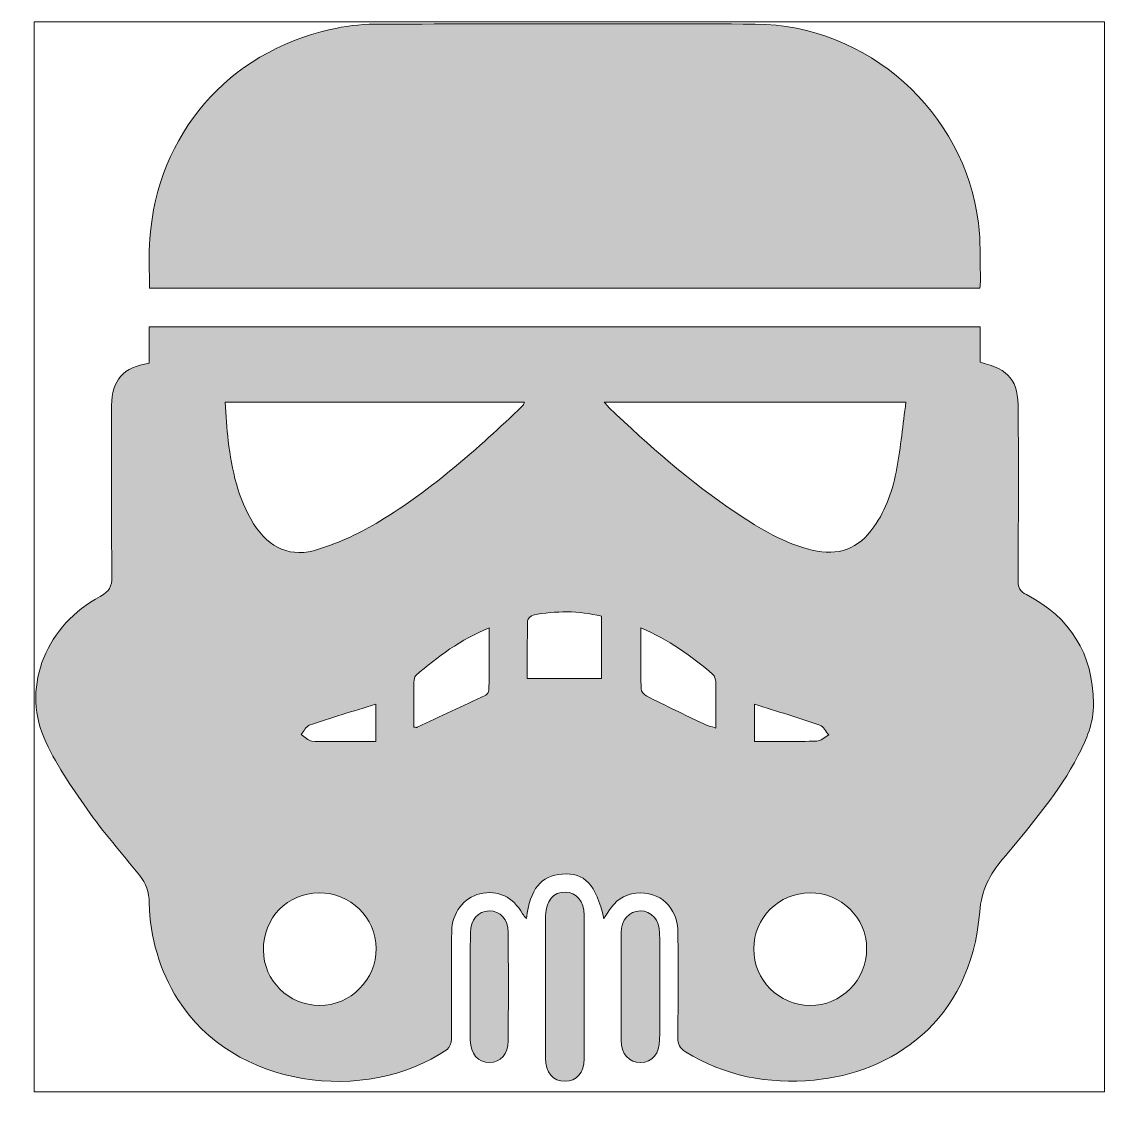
# Model space of a CAD drawing. Header units: inches. Extents: x 51 to 234, y -194 to -11.
import ezdxf

# ---------------------------------------------------------------- set-up
doc = ezdxf.new("R2010")
doc.units = ezdxf.units.IN
doc.header["$MEASUREMENT"] = 0
doc.layers.add('Layer 1', color=7, linetype='Continuous')

# ---------------------------------------------------------------- blocks, each defined once
blk = doc.blocks.new('block 2')
at = {"layer": 'Layer 1', "true_color": 0xffffff}
h = blk.add_hatch(color=7, dxfattribs=at)
edge = h.paths.add_edge_path()
edge.add_spline(control_points=[(212.57, -55.8), (165.71, -55.8), (119.05, -55.8), (72.16, -55.8), (72.16, -52.97), (71.97, -50.16), (72.19, -47.38), (73.54, -29.7), (85.39, -15.99), (102.72, -12.05), (105.17, -11.49), (107.72, -11.15), (110.22, -11.14), (131.67, -11.07), (153.13, -11.02), (174.58, -11.13), (193.54, -11.22), (210.04, -25.97), (212.34, -44.77), (212.73, -47.96), (212.59, -51.22), (212.68, -54.45), (212.69, -54.85), (212.62, -55.25), (212.57, -55.8)], knot_values=[0, 0, 0, 0, 1, 1, 1, 2, 2, 2, 3, 3, 3, 4, 4, 4, 5, 5, 5, 6, 6, 6, 7, 7, 7, 8, 8, 8, 8], degree=3, periodic=1)
h = blk.add_hatch(color=7, dxfattribs=at)
edge = h.paths.add_edge_path()
edge.add_spline(control_points=[(149, -162.45), (147.58, -156.52), (145.77, -154.6), (141.94, -154.86), (138.36, -155.11), (136.5, -157.36), (135.88, -162.39), (135.61, -162.06), (135.39, -161.85), (135.25, -161.6), (133.61, -158.71), (131.04, -157.49), (128.03, -158.2), (125.26, -158.85), (123.27, -161.44), (123.25, -164.62), (123.21, -170.67), (123.26, -176.73), (123.2, -182.78), (123.2, -183.38), (122.91, -184.21), (122.46, -184.52), (108.77, -193.97), (86.21, -190.94), (76.96, -176.09), (73.84, -171.08), (72.23, -165.62), (72.11, -159.76), (72.07, -157.94), (71.57, -156.44), (70.47, -155.07), (67.49, -151.36), (64.31, -147.79), (61.59, -143.9), (58.88, -140.02), (56.12, -136.04), (54.27, -131.72), (50.52, -122.93), (54.8, -112.67), (63.82, -107.9), (65.37, -107.08), (65.79, -106.22), (65.77, -104.55), (65.69, -94.91), (65.73, -85.27), (65.74, -75.63), (65.74, -71.36), (67.71, -69.11), (72.09, -68.47), (72.09, -66.47), (72.09, -64.44), (72.09, -62.32), (118.99, -62.32), (165.7, -62.32), (212.62, -62.32), (212.62, -64.33), (212.62, -66.35), (212.62, -68.32), (217.6, -69.51), (219.08, -71.41), (219.08, -76.4), (219.08, -86.04), (219.1, -95.69), (219.05, -105.33), (219.05, -106.48), (219.4, -107.06), (220.44, -107.6), (227.9, -111.46), (231.72, -117.63), (231.8, -126.04), (231.83, -129.22), (230.62, -132.11), (229.17, -134.89), (225.99, -140.98), (221.53, -146.15), (217.22, -151.42), (216.95, -151.74), (216.69, -152.06), (216.42, -152.37), (214.2, -154.93), (212.84, -157.61), (212.55, -161.26), (211.02, -180.04), (197.43, -188.49), (184.54, -189.7), (176.72, -190.43), (169.49, -189.03), (162.78, -184.91), (161.82, -184.31), (161.48, -183.66), (161.49, -182.51), (161.56, -176.63), (161.56, -170.75), (161.51, -164.88), (161.47, -160.44), (158.51, -157.67), (154.37, -158.1), (152.35, -158.31), (150.9, -159.4), (149.83, -161.07), (149.56, -161.48), (149.32, -161.91), (149, -162.45)], knot_values=[0, 0, 0, 0, 1, 1, 1, 2, 2, 2, 3, 3, 3, 4, 4, 4, 5, 5, 5, 6, 6, 6, 7, 7, 7, 8, 8, 8, 9, 9, 9, 10, 10, 10, 11, 11, 11, 12, 12, 12, 13, 13, 13, 14, 14, 14, 15, 15, 15, 16, 16, 16, 17, 17, 17, 18, 18, 18, 19, 19, 19, 20, 20, 20, 21, 21, 21, 22, 22, 22, 23, 23, 23, 24, 24, 24, 25, 25, 25, 26, 26, 26, 27, 27, 27, 28, 28, 28, 29, 29, 29, 30, 30, 30, 31, 31, 31, 32, 32, 32, 33, 33, 33, 34, 34, 34, 34], degree=3, periodic=1)
edge = h.paths.add_edge_path()
edge.add_spline(control_points=[(84.94, -75.07), (85.11, -77.33), (85.19, -79.49), (85.46, -81.62), (86.08, -86.53), (87.06, -91.36), (89.75, -95.62), (92.4, -99.81), (96.06, -101.46), (100.75, -99.94), (104.34, -98.78), (107.86, -97.16), (111.08, -95.2), (119.96, -89.81), (127.67, -82.9), (135.17, -75.76), (135.34, -75.6), (135.41, -75.33), (135.54, -75.07), (118.68, -75.07), (101.95, -75.07), (84.94, -75.07)], knot_values=[0, 0, 0, 0, 1, 1, 1, 2, 2, 2, 3, 3, 3, 4, 4, 4, 5, 5, 5, 6, 6, 6, 7, 7, 7, 7], degree=3, periodic=1)
edge = h.paths.add_edge_path()
edge.add_spline(control_points=[(149.06, -75.05), (149.42, -75.49), (149.58, -75.73), (149.78, -75.92), (156.58, -82.42), (163.65, -88.61), (171.49, -93.85), (175.45, -96.49), (179.51, -98.95), (184.22, -100.08), (188.64, -101.15), (192.05, -99.88), (194.66, -96.16), (196.76, -93.18), (197.9, -89.78), (198.54, -86.25), (199.19, -82.59), (199.56, -78.88), (200.07, -75.05), (182.84, -75.05), (166.11, -75.05), (149.06, -75.05)], knot_values=[0, 0, 0, 0, 1, 1, 1, 2, 2, 2, 3, 3, 3, 4, 4, 4, 5, 5, 5, 6, 6, 6, 7, 7, 7, 7], degree=3, periodic=1)
edge = h.paths.add_edge_path()
edge.add_spline(control_points=[(183.86, -158.04), (178.56, -158.06), (174.35, -162.27), (174.34, -167.53), (174.34, -172.77), (178.58, -177.04), (183.83, -177.09), (189.12, -177.14), (193.45, -172.79), (193.43, -167.47), (193.4, -162.22), (189.14, -158.02), (183.86, -158.04)], knot_values=[0, 0, 0, 0, 1, 1, 1, 2, 2, 2, 3, 3, 3, 4, 4, 4, 4], degree=3, periodic=1)
edge = h.paths.add_edge_path()
edge.add_spline(control_points=[(100.84, -158.04), (95.45, -158.08), (91.35, -162.29), (91.4, -167.74), (91.45, -172.9), (95.67, -177.06), (100.87, -177.09), (106.14, -177.12), (110.56, -172.68), (110.47, -167.44), (110.39, -162.18), (106.12, -158.01), (100.84, -158.04)], knot_values=[0, 0, 0, 0, 1, 1, 1, 2, 2, 2, 3, 3, 3, 4, 4, 4, 4], degree=3, periodic=1)
edge = h.paths.add_edge_path()
edge.add_spline(control_points=[(148.6, -121.78), (148.6, -118.43), (148.6, -114.87), (148.6, -111.27), (144.7, -110.3), (140.86, -110.32), (137.02, -111.07), (136.65, -111.15), (136.09, -111.7), (136.08, -112.04), (136.01, -115.36), (136.04, -118.69), (136.04, -121.78), (140.28, -121.78), (144.35, -121.78), (148.6, -121.78)], knot_values=[0, 0, 0, 0, 1, 1, 1, 2, 2, 2, 3, 3, 3, 4, 4, 4, 5, 5, 5, 5], degree=3, periodic=1)
edge = h.paths.add_edge_path()
edge.add_spline(control_points=[(116.85, -130.04), (117.18, -130.04), (117.32, -130.08), (117.41, -130.04), (121.28, -128.23), (125.16, -126.43), (129.02, -124.59), (129.27, -124.47), (129.55, -124.06), (129.55, -123.79), (129.58, -120.35), (129.57, -116.91), (129.57, -113.22), (124.78, -115.24), (120.85, -118.06), (117.2, -121.28), (116.95, -121.5), (116.87, -122.01), (116.86, -122.39), (116.84, -124.91), (116.85, -127.44), (116.85, -130.04)], knot_values=[0, 0, 0, 0, 1, 1, 1, 2, 2, 2, 3, 3, 3, 4, 4, 4, 5, 5, 5, 6, 6, 6, 7, 7, 7, 7], degree=3, periodic=1)
edge = h.paths.add_edge_path()
edge.add_spline(control_points=[(155.24, -113.24), (155.24, -116.87), (155.2, -120.22), (155.28, -123.56), (155.29, -123.98), (155.81, -124.55), (156.24, -124.77), (159.43, -126.38), (162.65, -127.93), (165.87, -129.47), (166.47, -129.76), (167.12, -129.9), (167.93, -130.17), (167.93, -127.37), (167.95, -124.85), (167.91, -122.33), (167.9, -121.91), (167.71, -121.36), (167.41, -121.1), (163.8, -118), (159.98, -115.23), (155.24, -113.24)], knot_values=[0, 0, 0, 0, 1, 1, 1, 2, 2, 2, 3, 3, 3, 4, 4, 4, 5, 5, 5, 6, 6, 6, 7, 7, 7, 7], degree=3, periodic=1)
edge = h.paths.add_edge_path()
edge.add_spline(control_points=[(110.43, -126.12), (106.53, -127.33), (102.82, -128.44), (99.17, -129.69), (98.6, -129.88), (98.25, -130.73), (97.8, -131.28), (98.39, -131.66), (98.95, -132.31), (99.58, -132.38), (101.15, -132.54), (102.75, -132.43), (104.33, -132.43), (106.36, -132.43), (108.39, -132.43), (110.43, -132.43), (110.43, -130.2), (110.43, -128.27), (110.43, -126.12)], knot_values=[0, 0, 0, 0, 1, 1, 1, 2, 2, 2, 3, 3, 3, 4, 4, 4, 5, 5, 5, 6, 6, 6, 6], degree=3, periodic=1)
edge = h.paths.add_edge_path()
edge.add_spline(control_points=[(174.48, -126.15), (174.48, -128.33), (174.48, -130.35), (174.48, -132.43), (178.08, -132.43), (181.54, -132.49), (185, -132.38), (185.68, -132.36), (186.34, -131.7), (187.01, -131.33), (186.52, -130.76), (186.13, -129.88), (185.51, -129.67), (181.92, -128.42), (178.28, -127.34), (174.48, -126.15)], knot_values=[0, 0, 0, 0, 1, 1, 1, 2, 2, 2, 3, 3, 3, 4, 4, 4, 5, 5, 5, 5], degree=3, periodic=1)
h = blk.add_hatch(color=7, dxfattribs=at)
edge = h.paths.add_edge_path()
edge.add_spline(control_points=[(139.13, -174), (139.13, -169.95), (139.12, -165.9), (139.14, -161.85), (139.15, -159.45), (140.49, -157.87), (142.45, -157.91), (144.33, -157.95), (145.64, -159.47), (145.64, -161.8), (145.67, -169.89), (145.67, -177.99), (145.64, -186.09), (145.63, -188.47), (144.38, -189.89), (142.42, -189.91), (140.39, -189.92), (139.14, -188.45), (139.14, -185.97), (139.12, -181.98), (139.13, -177.99), (139.13, -174)], knot_values=[0, 0, 0, 0, 1, 1, 1, 2, 2, 2, 3, 3, 3, 4, 4, 4, 5, 5, 5, 6, 6, 6, 7, 7, 7, 7], degree=3, periodic=1)
h = blk.add_hatch(color=7, dxfattribs=at)
edge = h.paths.add_edge_path()
edge.add_spline(control_points=[(126.4, -173.95), (126.4, -170.89), (126.39, -167.84), (126.41, -164.78), (126.42, -162.6), (127.72, -161.12), (129.6, -161.1), (131.46, -161.08), (132.8, -162.54), (132.81, -164.74), (132.84, -170.85), (132.84, -176.96), (132.81, -183.07), (132.8, -185.32), (131.53, -186.72), (129.64, -186.73), (127.68, -186.74), (126.42, -185.27), (126.4, -182.94), (126.39, -179.94), (126.4, -176.94), (126.4, -173.95)], knot_values=[0, 0, 0, 0, 1, 1, 1, 2, 2, 2, 3, 3, 3, 4, 4, 4, 5, 5, 5, 6, 6, 6, 7, 7, 7, 7], degree=3, periodic=1)
h = blk.add_hatch(color=7, dxfattribs=at)
edge = h.paths.add_edge_path()
edge.add_spline(control_points=[(158.43, -173.88), (158.43, -176.88), (158.44, -179.87), (158.42, -182.87), (158.41, -185.23), (157.17, -186.69), (155.21, -186.73), (153.26, -186.76), (151.92, -185.31), (151.91, -182.97), (151.88, -176.92), (151.87, -170.87), (151.91, -164.81), (151.92, -162.63), (153.28, -161.13), (155.11, -161.1), (157.01, -161.07), (158.4, -162.62), (158.42, -164.88), (158.45, -167.88), (158.43, -170.88), (158.43, -173.88)], knot_values=[0, 0, 0, 0, 1, 1, 1, 2, 2, 2, 3, 3, 3, 4, 4, 4, 5, 5, 5, 6, 6, 6, 7, 7, 7, 7], degree=3, periodic=1)
at = {"layer": 'Layer 1', "lineweight": 0}
for points, knots in [([(52.65, -10.72), (112.98, -10.72), (173.3, -10.72), (233.63, -10.72), (233.63, -71.04), (233.63, -131.37), (233.63, -191.69), (173.3, -191.69), (112.98, -191.69), (52.65, -191.69), (52.65, -131.37), (52.65, -71.04), (52.65, -10.72)], [0, 0, 0, 0, 1, 1, 1, 2, 2, 2, 3, 3, 3, 4, 4, 4, 4]), ([(212.57, -55.8), (212.62, -55.25), (212.69, -54.85), (212.68, -54.45), (212.59, -51.22), (212.73, -47.96), (212.34, -44.77), (210.04, -25.97), (193.54, -11.22), (174.58, -11.13), (153.13, -11.02), (131.67, -11.07), (110.22, -11.14), (107.72, -11.15), (105.17, -11.49), (102.72, -12.05), (85.39, -15.99), (73.54, -29.7), (72.19, -47.38), (71.97, -50.16), (72.16, -52.97), (72.16, -55.8), (119.05, -55.8), (165.71, -55.8), (212.57, -55.8)], [0, 0, 0, 0, 1, 1, 1, 2, 2, 2, 3, 3, 3, 4, 4, 4, 5, 5, 5, 6, 6, 6, 7, 7, 7, 8, 8, 8, 8]), ([(212.57, -55.8), (165.71, -55.8), (119.05, -55.8), (72.16, -55.8), (72.16, -52.97), (71.97, -50.16), (72.19, -47.38), (73.54, -29.7), (85.39, -15.99), (102.72, -12.05), (105.17, -11.49), (107.72, -11.15), (110.22, -11.14), (131.67, -11.07), (153.13, -11.02), (174.58, -11.13), (193.54, -11.22), (210.04, -25.97), (212.34, -44.77), (212.73, -47.96), (212.59, -51.22), (212.68, -54.45), (212.69, -54.85), (212.62, -55.25), (212.57, -55.8)], [0, 0, 0, 0, 1, 1, 1, 2, 2, 2, 3, 3, 3, 4, 4, 4, 5, 5, 5, 6, 6, 6, 7, 7, 7, 8, 8, 8, 8]), ([(149, -162.45), (149.32, -161.91), (149.56, -161.48), (149.83, -161.07), (150.9, -159.4), (152.35, -158.31), (154.37, -158.1), (158.51, -157.67), (161.47, -160.44), (161.51, -164.88), (161.56, -170.75), (161.56, -176.63), (161.49, -182.51), (161.48, -183.66), (161.82, -184.31), (162.78, -184.91), (169.49, -189.03), (176.72, -190.43), (184.54, -189.7), (197.43, -188.49), (211.02, -180.04), (212.55, -161.26), (212.84, -157.61), (214.2, -154.93), (216.42, -152.37), (216.69, -152.06), (216.95, -151.74), (217.22, -151.42), (221.53, -146.15), (225.99, -140.98), (229.17, -134.89), (230.62, -132.11), (231.83, -129.22), (231.8, -126.04), (231.72, -117.63), (227.9, -111.46), (220.44, -107.6), (219.4, -107.06), (219.05, -106.48), (219.05, -105.33), (219.1, -95.69), (219.08, -86.04), (219.08, -76.4), (219.08, -71.41), (217.6, -69.51), (212.62, -68.32), (212.62, -66.35), (212.62, -64.33), (212.62, -62.32), (165.7, -62.32), (118.99, -62.32), (72.09, -62.32), (72.09, -64.44), (72.09, -66.47), (72.09, -68.47), (67.71, -69.11), (65.74, -71.36), (65.74, -75.63), (65.73, -85.27), (65.69, -94.91), (65.77, -104.55), (65.79, -106.22), (65.37, -107.08), (63.82, -107.9), (54.8, -112.67), (50.52, -122.93), (54.27, -131.72), (56.12, -136.04), (58.88, -140.02), (61.59, -143.9), (64.31, -147.79), (67.49, -151.36), (70.47, -155.07), (71.57, -156.44), (72.07, -157.94), (72.11, -159.76), (72.23, -165.62), (73.84, -171.08), (76.96, -176.09), (86.21, -190.94), (108.77, -193.97), (122.46, -184.52), (122.91, -184.21), (123.2, -183.38), (123.2, -182.78), (123.26, -176.73), (123.21, -170.67), (123.25, -164.62), (123.27, -161.44), (125.26, -158.85), (128.03, -158.2), (131.04, -157.49), (133.61, -158.71), (135.25, -161.6), (135.39, -161.85), (135.61, -162.06), (135.88, -162.39), (136.5, -157.36), (138.36, -155.11), (141.94, -154.86), (145.77, -154.6), (147.58, -156.52), (149, -162.45)], [0, 0, 0, 0, 1, 1, 1, 2, 2, 2, 3, 3, 3, 4, 4, 4, 5, 5, 5, 6, 6, 6, 7, 7, 7, 8, 8, 8, 9, 9, 9, 10, 10, 10, 11, 11, 11, 12, 12, 12, 13, 13, 13, 14, 14, 14, 15, 15, 15, 16, 16, 16, 17, 17, 17, 18, 18, 18, 19, 19, 19, 20, 20, 20, 21, 21, 21, 22, 22, 22, 23, 23, 23, 24, 24, 24, 25, 25, 25, 26, 26, 26, 27, 27, 27, 28, 28, 28, 29, 29, 29, 30, 30, 30, 31, 31, 31, 32, 32, 32, 33, 33, 33, 34, 34, 34, 34]), ([(149, -162.45), (147.58, -156.52), (145.77, -154.6), (141.94, -154.86), (138.36, -155.11), (136.5, -157.36), (135.88, -162.39), (135.61, -162.06), (135.39, -161.85), (135.25, -161.6), (133.61, -158.71), (131.04, -157.49), (128.03, -158.2), (125.26, -158.85), (123.27, -161.44), (123.25, -164.62), (123.21, -170.67), (123.26, -176.73), (123.2, -182.78), (123.2, -183.38), (122.91, -184.21), (122.46, -184.52), (108.77, -193.97), (86.21, -190.94), (76.96, -176.09), (73.84, -171.08), (72.23, -165.62), (72.11, -159.76), (72.07, -157.94), (71.57, -156.44), (70.47, -155.07), (67.49, -151.36), (64.31, -147.79), (61.59, -143.9), (58.88, -140.02), (56.12, -136.04), (54.27, -131.72), (50.52, -122.93), (54.8, -112.67), (63.82, -107.9), (65.37, -107.08), (65.79, -106.22), (65.77, -104.55), (65.69, -94.91), (65.73, -85.27), (65.74, -75.63), (65.74, -71.36), (67.71, -69.11), (72.09, -68.47), (72.09, -66.47), (72.09, -64.44), (72.09, -62.32), (118.99, -62.32), (165.7, -62.32), (212.62, -62.32), (212.62, -64.33), (212.62, -66.35), (212.62, -68.32), (217.6, -69.51), (219.08, -71.41), (219.08, -76.4), (219.08, -86.04), (219.1, -95.69), (219.05, -105.33), (219.05, -106.48), (219.4, -107.06), (220.44, -107.6), (227.9, -111.46), (231.72, -117.63), (231.8, -126.04), (231.83, -129.22), (230.62, -132.11), (229.17, -134.89), (225.99, -140.98), (221.53, -146.15), (217.22, -151.42), (216.95, -151.74), (216.69, -152.06), (216.42, -152.37), (214.2, -154.93), (212.84, -157.61), (212.55, -161.26), (211.02, -180.04), (197.43, -188.49), (184.54, -189.7), (176.72, -190.43), (169.49, -189.03), (162.78, -184.91), (161.82, -184.31), (161.48, -183.66), (161.49, -182.51), (161.56, -176.63), (161.56, -170.75), (161.51, -164.88), (161.47, -160.44), (158.51, -157.67), (154.37, -158.1), (152.35, -158.31), (150.9, -159.4), (149.83, -161.07), (149.56, -161.48), (149.32, -161.91), (149, -162.45)], [0, 0, 0, 0, 1, 1, 1, 2, 2, 2, 3, 3, 3, 4, 4, 4, 5, 5, 5, 6, 6, 6, 7, 7, 7, 8, 8, 8, 9, 9, 9, 10, 10, 10, 11, 11, 11, 12, 12, 12, 13, 13, 13, 14, 14, 14, 15, 15, 15, 16, 16, 16, 17, 17, 17, 18, 18, 18, 19, 19, 19, 20, 20, 20, 21, 21, 21, 22, 22, 22, 23, 23, 23, 24, 24, 24, 25, 25, 25, 26, 26, 26, 27, 27, 27, 28, 28, 28, 29, 29, 29, 30, 30, 30, 31, 31, 31, 32, 32, 32, 33, 33, 33, 34, 34, 34, 34]), ([(84.94, -75.07), (85.11, -77.33), (85.19, -79.49), (85.46, -81.62), (86.08, -86.53), (87.06, -91.36), (89.75, -95.62), (92.4, -99.81), (96.06, -101.46), (100.75, -99.94), (104.34, -98.78), (107.86, -97.16), (111.08, -95.2), (119.96, -89.81), (127.67, -82.9), (135.17, -75.76), (135.34, -75.6), (135.41, -75.33), (135.54, -75.07), (118.68, -75.07), (101.95, -75.07), (84.94, -75.07)], [0, 0, 0, 0, 1, 1, 1, 2, 2, 2, 3, 3, 3, 4, 4, 4, 5, 5, 5, 6, 6, 6, 7, 7, 7, 7]), ([(84.94, -75.07), (101.95, -75.07), (118.68, -75.07), (135.54, -75.07), (135.41, -75.33), (135.34, -75.6), (135.17, -75.76), (127.67, -82.9), (119.96, -89.81), (111.08, -95.2), (107.86, -97.16), (104.34, -98.78), (100.75, -99.94), (96.06, -101.46), (92.4, -99.81), (89.75, -95.62), (87.06, -91.36), (86.08, -86.53), (85.46, -81.62), (85.19, -79.49), (85.11, -77.33), (84.94, -75.07)], [0, 0, 0, 0, 1, 1, 1, 2, 2, 2, 3, 3, 3, 4, 4, 4, 5, 5, 5, 6, 6, 6, 7, 7, 7, 7]), ([(149.06, -75.05), (149.42, -75.49), (149.58, -75.73), (149.78, -75.92), (156.58, -82.42), (163.65, -88.61), (171.49, -93.85), (175.45, -96.49), (179.51, -98.95), (184.22, -100.08), (188.64, -101.15), (192.05, -99.88), (194.66, -96.16), (196.76, -93.18), (197.9, -89.78), (198.54, -86.25), (199.19, -82.59), (199.56, -78.88), (200.07, -75.05), (182.84, -75.05), (166.11, -75.05), (149.06, -75.05)], [0, 0, 0, 0, 1, 1, 1, 2, 2, 2, 3, 3, 3, 4, 4, 4, 5, 5, 5, 6, 6, 6, 7, 7, 7, 7]), ([(149.06, -75.05), (166.11, -75.05), (182.84, -75.05), (200.07, -75.05), (199.56, -78.88), (199.19, -82.59), (198.54, -86.25), (197.9, -89.78), (196.76, -93.18), (194.66, -96.16), (192.05, -99.88), (188.64, -101.15), (184.22, -100.08), (179.51, -98.95), (175.45, -96.49), (171.49, -93.85), (163.65, -88.61), (156.58, -82.42), (149.78, -75.92), (149.58, -75.73), (149.42, -75.49), (149.06, -75.05)], [0, 0, 0, 0, 1, 1, 1, 2, 2, 2, 3, 3, 3, 4, 4, 4, 5, 5, 5, 6, 6, 6, 7, 7, 7, 7]), ([(148.6, -121.78), (148.6, -118.43), (148.6, -114.87), (148.6, -111.27), (144.7, -110.3), (140.86, -110.32), (137.02, -111.07), (136.65, -111.15), (136.09, -111.7), (136.08, -112.04), (136.01, -115.36), (136.04, -118.69), (136.04, -121.78), (140.28, -121.78), (144.35, -121.78), (148.6, -121.78)], [0, 0, 0, 0, 1, 1, 1, 2, 2, 2, 3, 3, 3, 4, 4, 4, 5, 5, 5, 5]), ([(148.6, -121.78), (144.35, -121.78), (140.28, -121.78), (136.04, -121.78), (136.04, -118.69), (136.01, -115.36), (136.08, -112.04), (136.09, -111.7), (136.65, -111.15), (137.02, -111.07), (140.86, -110.32), (144.7, -110.3), (148.6, -111.27), (148.6, -114.87), (148.6, -118.43), (148.6, -121.78)], [0, 0, 0, 0, 1, 1, 1, 2, 2, 2, 3, 3, 3, 4, 4, 4, 5, 5, 5, 5]), ([(116.85, -130.04), (117.18, -130.04), (117.32, -130.08), (117.41, -130.04), (121.28, -128.23), (125.16, -126.43), (129.02, -124.59), (129.27, -124.47), (129.55, -124.06), (129.55, -123.79), (129.58, -120.35), (129.57, -116.91), (129.57, -113.22), (124.78, -115.24), (120.85, -118.06), (117.2, -121.28), (116.95, -121.5), (116.87, -122.01), (116.86, -122.39), (116.84, -124.91), (116.85, -127.44), (116.85, -130.04)], [0, 0, 0, 0, 1, 1, 1, 2, 2, 2, 3, 3, 3, 4, 4, 4, 5, 5, 5, 6, 6, 6, 7, 7, 7, 7]), ([(116.85, -130.04), (116.85, -127.44), (116.84, -124.91), (116.86, -122.39), (116.87, -122.01), (116.95, -121.5), (117.2, -121.28), (120.85, -118.06), (124.78, -115.24), (129.57, -113.22), (129.57, -116.91), (129.58, -120.35), (129.55, -123.79), (129.55, -124.06), (129.27, -124.47), (129.02, -124.59), (125.16, -126.43), (121.28, -128.23), (117.41, -130.04), (117.32, -130.08), (117.18, -130.04), (116.85, -130.04)], [0, 0, 0, 0, 1, 1, 1, 2, 2, 2, 3, 3, 3, 4, 4, 4, 5, 5, 5, 6, 6, 6, 7, 7, 7, 7]), ([(155.24, -113.24), (155.24, -116.87), (155.2, -120.22), (155.28, -123.56), (155.29, -123.98), (155.81, -124.55), (156.24, -124.77), (159.43, -126.38), (162.65, -127.93), (165.87, -129.47), (166.47, -129.76), (167.12, -129.9), (167.93, -130.17), (167.93, -127.37), (167.95, -124.85), (167.91, -122.33), (167.9, -121.91), (167.71, -121.36), (167.41, -121.1), (163.8, -118), (159.98, -115.23), (155.24, -113.24)], [0, 0, 0, 0, 1, 1, 1, 2, 2, 2, 3, 3, 3, 4, 4, 4, 5, 5, 5, 6, 6, 6, 7, 7, 7, 7]), ([(155.24, -113.24), (159.98, -115.23), (163.8, -118), (167.41, -121.1), (167.71, -121.36), (167.9, -121.91), (167.91, -122.33), (167.95, -124.85), (167.93, -127.37), (167.93, -130.17), (167.12, -129.9), (166.47, -129.76), (165.87, -129.47), (162.65, -127.93), (159.43, -126.38), (156.24, -124.77), (155.81, -124.55), (155.29, -123.98), (155.28, -123.56), (155.2, -120.22), (155.24, -116.87), (155.24, -113.24)], [0, 0, 0, 0, 1, 1, 1, 2, 2, 2, 3, 3, 3, 4, 4, 4, 5, 5, 5, 6, 6, 6, 7, 7, 7, 7]), ([(110.43, -126.12), (106.53, -127.33), (102.82, -128.44), (99.17, -129.69), (98.6, -129.88), (98.25, -130.73), (97.8, -131.28), (98.39, -131.66), (98.95, -132.31), (99.58, -132.38), (101.15, -132.54), (102.75, -132.43), (104.33, -132.43), (106.36, -132.43), (108.39, -132.43), (110.43, -132.43), (110.43, -130.2), (110.43, -128.27), (110.43, -126.12)], [0, 0, 0, 0, 1, 1, 1, 2, 2, 2, 3, 3, 3, 4, 4, 4, 5, 5, 5, 6, 6, 6, 6]), ([(110.43, -126.12), (110.43, -128.27), (110.43, -130.2), (110.43, -132.43), (108.39, -132.43), (106.36, -132.43), (104.33, -132.43), (102.75, -132.43), (101.15, -132.54), (99.58, -132.38), (98.95, -132.31), (98.39, -131.66), (97.8, -131.28), (98.25, -130.73), (98.6, -129.88), (99.17, -129.69), (102.82, -128.44), (106.53, -127.33), (110.43, -126.12)], [0, 0, 0, 0, 1, 1, 1, 2, 2, 2, 3, 3, 3, 4, 4, 4, 5, 5, 5, 6, 6, 6, 6]), ([(174.48, -126.15), (174.48, -128.33), (174.48, -130.35), (174.48, -132.43), (178.08, -132.43), (181.54, -132.49), (185, -132.38), (185.68, -132.36), (186.34, -131.7), (187.01, -131.33), (186.52, -130.76), (186.13, -129.88), (185.51, -129.67), (181.92, -128.42), (178.28, -127.34), (174.48, -126.15)], [0, 0, 0, 0, 1, 1, 1, 2, 2, 2, 3, 3, 3, 4, 4, 4, 5, 5, 5, 5]), ([(174.48, -126.15), (178.28, -127.34), (181.92, -128.42), (185.51, -129.67), (186.13, -129.88), (186.52, -130.76), (187.01, -131.33), (186.34, -131.7), (185.68, -132.36), (185, -132.38), (181.54, -132.49), (178.08, -132.43), (174.48, -132.43), (174.48, -130.35), (174.48, -128.33), (174.48, -126.15)], [0, 0, 0, 0, 1, 1, 1, 2, 2, 2, 3, 3, 3, 4, 4, 4, 5, 5, 5, 5]), ([(100.84, -158.04), (95.45, -158.08), (91.35, -162.29), (91.4, -167.74), (91.45, -172.9), (95.67, -177.06), (100.87, -177.09), (106.14, -177.12), (110.56, -172.68), (110.47, -167.44), (110.39, -162.18), (106.12, -158.01), (100.84, -158.04)], [0, 0, 0, 0, 1, 1, 1, 2, 2, 2, 3, 3, 3, 4, 4, 4, 4]), ([(100.84, -158.04), (106.12, -158.01), (110.39, -162.18), (110.47, -167.44), (110.56, -172.68), (106.14, -177.12), (100.87, -177.09), (95.67, -177.06), (91.45, -172.9), (91.4, -167.74), (91.35, -162.29), (95.45, -158.08), (100.84, -158.04)], [0, 0, 0, 0, 1, 1, 1, 2, 2, 2, 3, 3, 3, 4, 4, 4, 4]), ([(139.13, -174), (139.13, -177.99), (139.12, -181.98), (139.14, -185.97), (139.14, -188.45), (140.39, -189.92), (142.42, -189.91), (144.38, -189.89), (145.63, -188.47), (145.64, -186.09), (145.67, -177.99), (145.67, -169.89), (145.64, -161.8), (145.64, -159.47), (144.33, -157.95), (142.45, -157.91), (140.49, -157.87), (139.15, -159.45), (139.14, -161.85), (139.12, -165.9), (139.13, -169.95), (139.13, -174)], [0, 0, 0, 0, 1, 1, 1, 2, 2, 2, 3, 3, 3, 4, 4, 4, 5, 5, 5, 6, 6, 6, 7, 7, 7, 7]), ([(139.13, -174), (139.13, -169.95), (139.12, -165.9), (139.14, -161.85), (139.15, -159.45), (140.49, -157.87), (142.45, -157.91), (144.33, -157.95), (145.64, -159.47), (145.64, -161.8), (145.67, -169.89), (145.67, -177.99), (145.64, -186.09), (145.63, -188.47), (144.38, -189.89), (142.42, -189.91), (140.39, -189.92), (139.14, -188.45), (139.14, -185.97), (139.12, -181.98), (139.13, -177.99), (139.13, -174)], [0, 0, 0, 0, 1, 1, 1, 2, 2, 2, 3, 3, 3, 4, 4, 4, 5, 5, 5, 6, 6, 6, 7, 7, 7, 7]), ([(183.86, -158.04), (178.56, -158.06), (174.35, -162.27), (174.34, -167.53), (174.34, -172.77), (178.58, -177.04), (183.83, -177.09), (189.12, -177.14), (193.45, -172.79), (193.43, -167.47), (193.4, -162.22), (189.14, -158.02), (183.86, -158.04)], [0, 0, 0, 0, 1, 1, 1, 2, 2, 2, 3, 3, 3, 4, 4, 4, 4]), ([(183.86, -158.04), (189.14, -158.02), (193.4, -162.22), (193.43, -167.47), (193.45, -172.79), (189.12, -177.14), (183.83, -177.09), (178.58, -177.04), (174.34, -172.77), (174.34, -167.53), (174.35, -162.27), (178.56, -158.06), (183.86, -158.04)], [0, 0, 0, 0, 1, 1, 1, 2, 2, 2, 3, 3, 3, 4, 4, 4, 4]), ([(126.4, -173.95), (126.4, -176.94), (126.39, -179.94), (126.4, -182.94), (126.42, -185.27), (127.68, -186.74), (129.64, -186.73), (131.53, -186.72), (132.8, -185.32), (132.81, -183.07), (132.84, -176.96), (132.84, -170.85), (132.81, -164.74), (132.8, -162.54), (131.46, -161.08), (129.6, -161.1), (127.72, -161.12), (126.42, -162.6), (126.41, -164.78), (126.39, -167.84), (126.4, -170.89), (126.4, -173.95)], [0, 0, 0, 0, 1, 1, 1, 2, 2, 2, 3, 3, 3, 4, 4, 4, 5, 5, 5, 6, 6, 6, 7, 7, 7, 7]), ([(126.4, -173.95), (126.4, -170.89), (126.39, -167.84), (126.41, -164.78), (126.42, -162.6), (127.72, -161.12), (129.6, -161.1), (131.46, -161.08), (132.8, -162.54), (132.81, -164.74), (132.84, -170.85), (132.84, -176.96), (132.81, -183.07), (132.8, -185.32), (131.53, -186.72), (129.64, -186.73), (127.68, -186.74), (126.42, -185.27), (126.4, -182.94), (126.39, -179.94), (126.4, -176.94), (126.4, -173.95)], [0, 0, 0, 0, 1, 1, 1, 2, 2, 2, 3, 3, 3, 4, 4, 4, 5, 5, 5, 6, 6, 6, 7, 7, 7, 7]), ([(158.43, -173.88), (158.43, -170.88), (158.45, -167.88), (158.42, -164.88), (158.4, -162.62), (157.01, -161.07), (155.11, -161.1), (153.28, -161.13), (151.92, -162.63), (151.91, -164.81), (151.87, -170.87), (151.88, -176.92), (151.91, -182.97), (151.92, -185.31), (153.26, -186.76), (155.21, -186.73), (157.17, -186.69), (158.41, -185.23), (158.42, -182.87), (158.44, -179.87), (158.43, -176.88), (158.43, -173.88)], [0, 0, 0, 0, 1, 1, 1, 2, 2, 2, 3, 3, 3, 4, 4, 4, 5, 5, 5, 6, 6, 6, 7, 7, 7, 7]), ([(158.43, -173.88), (158.43, -176.88), (158.44, -179.87), (158.42, -182.87), (158.41, -185.23), (157.17, -186.69), (155.21, -186.73), (153.26, -186.76), (151.92, -185.31), (151.91, -182.97), (151.88, -176.92), (151.87, -170.87), (151.91, -164.81), (151.92, -162.63), (153.28, -161.13), (155.11, -161.1), (157.01, -161.07), (158.4, -162.62), (158.42, -164.88), (158.45, -167.88), (158.43, -170.88), (158.43, -173.88)], [0, 0, 0, 0, 1, 1, 1, 2, 2, 2, 3, 3, 3, 4, 4, 4, 5, 5, 5, 6, 6, 6, 7, 7, 7, 7])]:
    blk.add_open_spline(points, degree=3, knots=knots, dxfattribs=at)

msp = doc.modelspace()

# ---------------------------------------------------------------- block references
at = {"layer": 'Layer 1'}
msp.add_blockref('block 2', (0, 0), dxfattribs=at)

doc.saveas('drawing.dxf')
